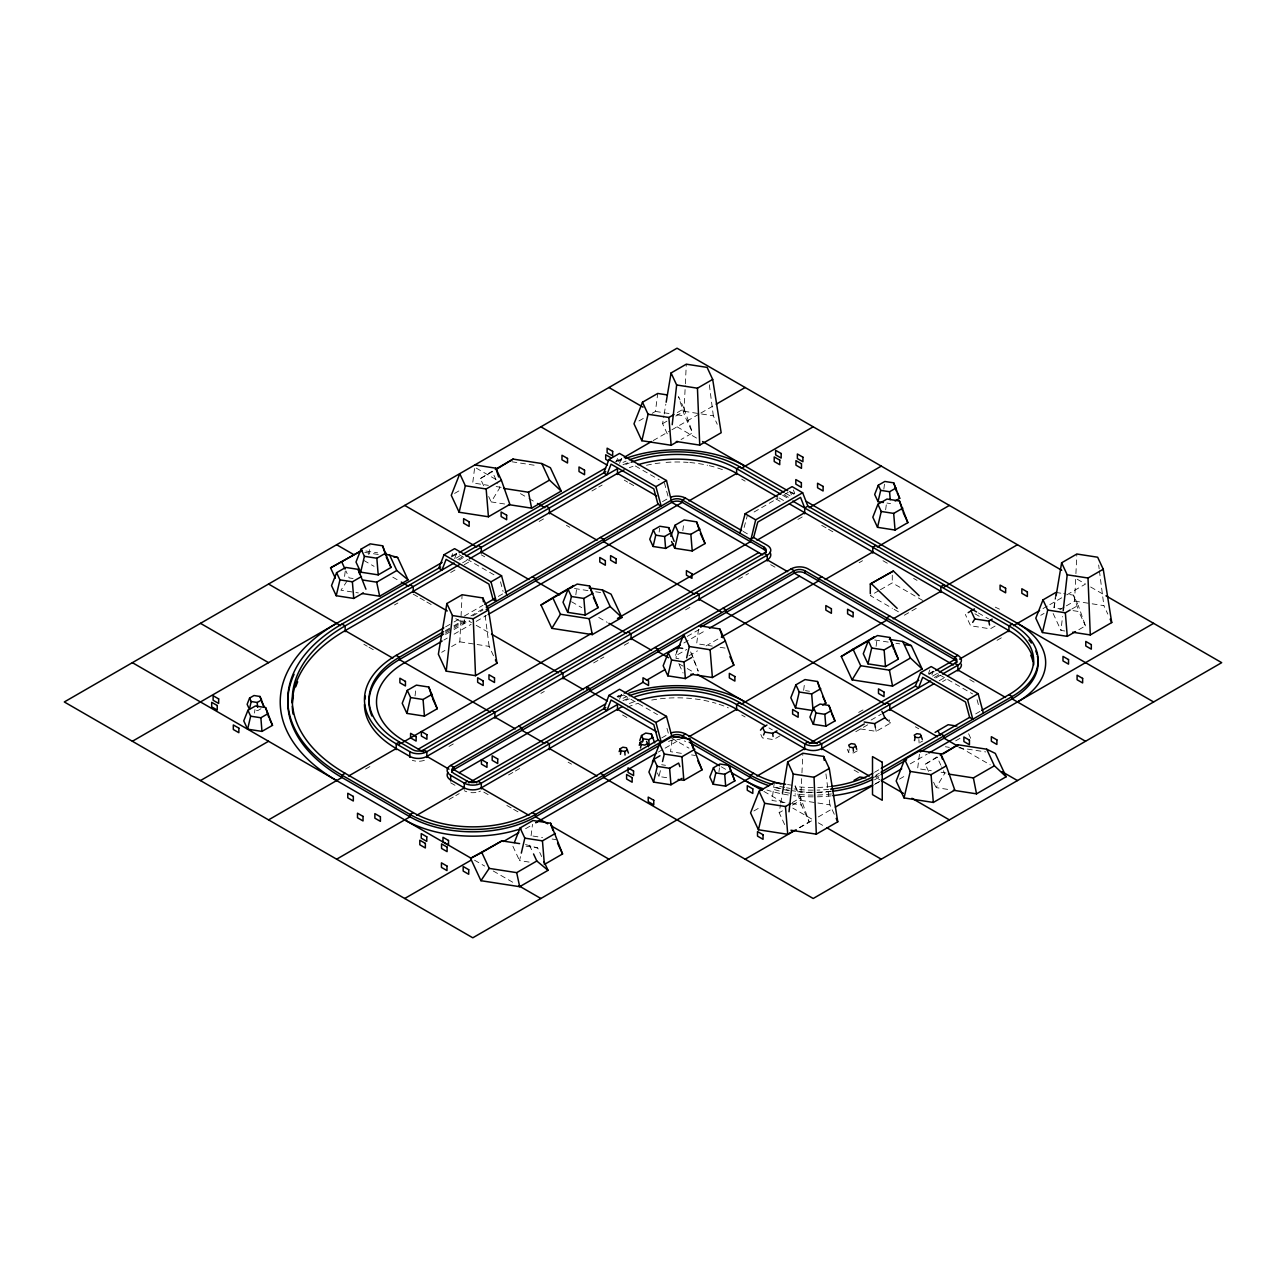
<?xml version="1.0" encoding="UTF-8"?>
<svg xmlns="http://www.w3.org/2000/svg" width="1286" height="1286" viewBox="0 0 1286 1286"><rect width="100%" height="100%" fill="white"/><g stroke="black" fill="none" stroke-linecap="round" stroke-linejoin="round"><path stroke-width="0.75" stroke-dasharray="5 3.75" d="M451.579 646.601L459.825 641.843L462.092 594.743M675.777 416.053L684.023 411.279L685.261 385.768M685.358 383.807L686.306 364.179M792.369 805.1L800.615 800.342L801.853 774.815M801.95 772.854L802.898 753.226M1066.335 605.867L1074.582 601.109L1075.819 575.598M1075.916 573.636L1076.864 554.009M1064.888 631.008L1060.982 630.413L1062.541 616.508M254.499 713.055L254.949 709.518M344.584 576.417L345.259 571.032M368.809 554.636L369.95 545.666M415.04 695.887L415.716 690.502M474.55 468.554L472.718 482.941L488.358 485.352M531.07 835.771L532.517 824.326M575.839 594.839L576.739 587.67M652.147 413.336L655.442 411.424L657.725 393.452M659.155 532.034L659.638 528.192M682.834 530.716L683.734 523.547M677.352 647.565L675.986 658.336L679.876 658.946M671.999 740.222L670.536 751.667L681.998 753.435M698.507 629.304L696.69 643.691L712.315 646.102M718.97 771.696L719.453 767.855M774.301 782.499L772.034 800.471L789.604 803.203M803.637 690.341L804.554 683.171M883.836 489.162L884.575 483.391M885.652 509.803L886.568 502.633M876.104 646.328L877.004 639.158M919.458 754.223L917.641 768.61L931.305 770.732M1055.645 594.341L1053.957 607.699L1061.609 608.873M667.289 433.816L662.579 423.673L663.881 415.876M664.203 413.915L665.843 404.174M784.653 824.567L779.171 812.72L780.473 804.923M780.795 802.978L782.435 793.221M1054.118 607.635L1055.742 597.894M857.215 750.847L853.566 752.969L848.583 752.197L849.29 748.838M529.093 862.086L519.544 860.607L520.862 854.981M666.662 777.676L659.027 776.503L661.213 767.131M744.112 527.517L747.23 515.959M451.322 557.031L452.624 553.671M454.617 558.59L456.691 553.285L494.322 575.019M616.251 461.803L617.553 458.459M619.547 463.362L621.62 458.057L615.592 461.545M619.547 699.214L621.62 693.91L617.087 696.514M928.556 673.269L929.858 669.926M931.884 674.748L933.266 671.212L938.394 674.169M677.368 650.684L675.23 656.069L686.788 649.398M504.659 503.999L491.188 501.91L499.772 487.796L497.457 482.829M947.653 789.379L936.095 787.595L944.68 773.465L941.593 766.842M347.107 580.983L340.935 590.226L358.376 592.926M483.681 485.754L480.353 478.569L492.072 471.223L496.685 481.173M928.588 771.423L925.261 764.238L936.98 756.891L940.838 765.186M454.569 493.422L461.176 489.612M480.353 478.569L493.502 470.965M638.949 420.956L643.884 418.095M677.32 412.581L684.104 408.675L678.526 396.667L684.747 415.957L692.591 432.868L681.05 439.539M662.579 423.673L667.53 420.811M452.174 555.89L456.691 553.285M452.367 556.533L457.478 553.575M617.473 461.208L622.569 458.25M653.208 440.568L670.231 430.746M671.935 429.765L699.166 414.044M700.87 413.047L714.486 405.186M455.983 558.22L459.391 556.259M457.687 559.603L462.799 556.645M459.182 560.069L462.574 558.092M462.574 562.818L467.686 559.86M394.497 604.95L397.904 602.989M450.663 572.527L457.478 568.589M464.278 564.667L471.094 560.728M539.172 521.425L545.987 517.486M591.946 490.963L597.042 488.005M598.746 487.024L602.153 485.063M260.978 708.731L257.875 710.531L254.483 710.001M445.567 626.877L452.367 622.954M454.071 621.974L459.182 619.016M464.278 616.074L483.006 605.272M498.325 596.415L503.598 593.376M662.499 501.636L667.016 499.032M445.342 630.687L452.158 626.764M453.862 625.784L462.365 620.865M470.885 615.946L484.5 608.085M445.567 631.603L452.367 627.664M454.071 626.684L464.278 620.784M472.798 615.881L483.006 609.982M445.342 633.05L452.158 629.127M453.862 628.131L467.477 620.27L471.464 622.585M445.567 634.432L452.367 630.494M454.071 629.513L469.39 620.672M443.863 640.058L447.271 638.081M454.071 634.159L471.094 624.337M476.206 621.379L486.413 615.48M441.677 652.323L444.972 650.411M754.062 512.021L778.014 498.196M784.862 494.242L788.286 492.265M365.562 769.06L372.377 765.122M797.883 519.464L804.698 515.525M448.959 746.459L454.071 743.501M540.876 693.395L544.283 691.434M593.634 662.933L598.746 659.975M600.449 658.995L603.857 657.033M624.273 645.234L631.088 641.312M685.551 609.869L692.366 605.931M738.309 579.407L748.532 573.508M687.254 636.393L700.87 628.533M683.847 643L705.982 630.22M617.473 697.044L622.569 694.102M688.958 655.78L697.462 650.861M705.982 645.942L719.597 638.081M448.959 799.522L454.071 796.564M455.774 795.584L459.182 793.623M859.161 562.689L862.568 560.728M508.533 774.96L513.644 772.002M515.348 771.021L520.444 768.08M878.756 590.692L870.3 595.579L892.42 608.342M880.444 589.711L892.275 582.88L924.618 601.559M661.727 737.923L668.527 734.001L666.453 726.301M525.556 828.731L532.372 824.792M658.319 752.069L663.431 749.127M665.119 748.147L679.699 739.739M904.331 615.222L917.866 607.41M780.023 735.849L773.513 739.611L762.389 737.891L759.399 731.477M995.107 626.057L990.3 628.838L970.608 625.784L965.336 614.419M858.63 712.412L863.742 709.47M928.749 673.816L933.266 671.212M928.942 674.443L934.054 671.501M1042.978 608.6L1048.09 605.658M1049.794 604.677L1065.113 595.836M1066.817 594.855L1085.529 584.037L1077.025 579.134M932.559 676.147L937.671 673.189M997.036 640.332L1002.132 637.374M1040.744 615.319L1044.055 613.422M934.263 677.513L939.375 674.571M935.758 677.979L940.854 675.037M1059.728 609.677L1064.679 606.831M871.072 720.047L881.296 714.148M939.166 680.728L945.966 676.806M855.753 731.718L867.664 724.838M942.558 681.596L945.966 679.635M1071.801 609.066L1078.247 605.336L1073.521 595.161L1063.731 593.65M860.43 728.921L876.184 731.364L890.587 723.037L889.092 719.79M753.885 810.952L760.476 807.142M1078.841 629.69L1085.448 625.864L1078.247 605.336M792.224 802.609L800.68 797.722L795.118 785.714L787.546 784.54M779.171 812.72L782.467 810.823M920.358 742.311L922.785 740.913M874.48 772.323L879.592 769.366M975.656 713.907L980.173 711.287M879.367 773.175L875.975 775.153L875.975 777.5L879.962 779.814M872.776 778.014L879.592 774.092M875.975 777.5L879.367 775.538M874.48 779.863L879.592 776.921M799.281 827.637L809.183 821.931L800.68 797.722M799.587 827.75L813.202 819.889L792.787 808.09M818.314 816.931L831.929 809.071M874.48 784.508L879.592 781.55M910.231 763.868L927.238 754.046M955.675 740.849L960.787 737.907M899.477 779.091L906.083 775.281M925.261 764.238L938.41 756.65M684.023 411.279L699.648 413.706M701.609 414.012L713.328 415.812L717.25 424.267M655.442 411.424L669.122 413.545M676.934 414.751L684.747 415.957M886.97 503.051L890.555 503.614M511.876 461.77L536.905 465.645M496.171 486.574L502.022 487.474M1055.886 592.428L1061.77 593.344M1074.582 601.109L1090.207 603.52M1092.168 603.825L1103.886 605.642L1107.809 614.097M1073.071 610.641L1078.793 611.541L1085.448 625.864M365.851 551.019L377.65 552.835M364.726 552.385L378.293 554.491M574.472 588.506L587.959 590.595M595.659 591.785L601.43 592.685M874.737 639.994L888.224 642.084M895.924 643.273L899.782 643.868M353.087 578.507L349.165 577.912L345.886 570.855M720.128 647.324L725.995 648.224M805.583 690.646L809.489 691.241M459.825 641.843L489.13 646.376L493.84 656.519M958.713 747.745L985.671 751.924M945.387 746.748L949.325 747.359M941.079 772.243L946.93 773.143M691.563 754.914L695.372 755.509M661.631 764.72L665.489 765.315M800.615 800.342L829.92 804.875L834.63 815.019M791.565 803.493L801.339 805.004L809.183 821.931M532.983 836.061L542.531 837.54M552.08 839.019L555.906 839.613M525.524 844.532L537.677 847.956L541.663 856.572M526.054 846.172L537.677 847.956M995.268 607.137L999.447 609.146M1090.641 586.995L1104.256 594.855M791.501 492.152L794.507 493.888M677.047 426.807L697.462 438.606M789.379 491.67L794.491 494.612M785.762 493.358L790.874 496.316M784.058 494.74L789.17 497.682M782.563 495.206L787.675 498.148M779.171 497.955L784.267 500.913M978.308 612.924L988.516 618.823M741.717 479.164L745.124 481.141M775.763 498.823L780.859 501.765M821.722 525.347L826.818 528.305M828.522 529.285L833.633 532.227M882.984 560.728L888.096 563.686M913.623 578.427L917.031 580.388M974.901 613.792L981.716 617.73M894.124 609.339L899.235 612.281M635.3 465.966L659.252 479.791M743.083 531.359L747.6 533.979M624.273 480.144L627.681 482.121M629.384 483.102L634.496 486.044M770.652 564.667L775.763 567.608M969.789 679.635L974.901 682.577M940.114 675.15L972.618 693.926M476.206 468.088L496.621 479.871M520.444 493.631L527.26 497.569M528.964 498.55L535.764 502.472M959.581 747.166L990.22 764.848M566.403 525.347L569.811 527.324M915.327 726.799L918.734 728.76M571.514 601.735L581.722 607.619M598.746 617.457L607.249 622.36M678.751 663.64L685.551 667.563M687.254 668.543L692.366 671.501M481.302 554.829L484.709 556.806M854.049 770.041L859.161 772.982M768.948 727.908L772.356 729.869M741.717 715.016L745.124 716.977M623.324 694.89L657.532 714.646M363.858 560.455L374.081 566.354M392.793 577.157L399.608 581.095M476.206 625.317L488.117 632.198M671.726 738.196L688.958 748.147M721.301 766.81L726.397 769.767M763.852 791.388L785.971 804.152M818.314 822.831L823.426 825.773M413.224 594.148L418.336 597.09M420.024 598.07L425.136 601.028M426.839 602.009L431.951 604.95M455.774 618.711L464.278 623.63L464.278 618.437M622.569 715.016L627.681 717.958M363.858 644.254L367.266 646.231M368.969 647.212L374.081 650.153M568.107 762.18L571.514 764.141M488.117 794.603L481.302 790.681A12.04 6.944 0 0 1 478.81 791.774M506.829 805.422L511.941 808.364M513.644 809.344L518.756 812.302M450.663 782.82L457.478 786.743M474.502 860.173L484.709 866.073M493.213 870.976L513.644 882.775M887.742 720.385L890.587 723.037M1053.138 613.486L1060.982 630.413M968.599 733.759L970.866 738.63M933.588 782.193L936.095 787.595M847.249 749.304L848.583 752.197M691.45 653.095L698.202 671.163L690.325 651.15M679.169 664.54L683.091 672.996M657.355 772.918L659.027 776.503M488.68 496.525L491.188 501.91M529.446 845.143L532.725 852.2M512.889 846.268L519.544 860.607M793.398 489.982L794.716 493.342M789.99 491.284L791.372 494.805M684.104 408.675L692.591 432.868M795.118 785.714L801.339 805.004M1073.521 595.161L1078.793 611.541M977.071 699.745L979.144 707.445M664.38 482.748L668.527 498.148M500.495 581.819L503.083 591.447M875.412 727.506L876.184 731.364M1098.662 564.972L1099.16 568.846M1099.401 570.775L1103.886 605.642M825.933 773.883L829.92 804.875M709.342 384.819L713.328 415.812M485.144 615.383L489.13 646.376M918.879 739.514L919.136 743.019M892.275 575.163L892.275 582.88M475.916 792.481A12.04 6.944 0 0 1 469.679 792.481M466.77 791.774A12.04 6.944 0 0 1 464.278 790.681M424.348 760.331A12.04 6.944 0 0 1 419.895 761.199L418.336 761.264A12.04 6.944 0 0 1 412.308 760.331M879.785 781.422A96.289 55.587 0 0 1 875.091 783.849M831.11 795.889A96.289 55.587 0 0 1 816.803 796.822M813.202 796.854A96.289 55.587 0 0 1 793.542 795.68M788.286 794.957A96.289 55.587 0 0 1 766.89 790.006M646.504 465.275A84.249 48.643 0 0 1 660.602 462.912M666.052 462.397A84.249 48.643 0 0 1 688.042 462.397M689.859 462.542A84.249 48.643 0 0 1 707.573 465.275M709.277 465.677A84.249 48.643 0 0 1 722.925 469.824M625.752 464.471A84.249 48.643 0 0 1 629.32 462.976M618.421 461.32A96.289 55.587 0 0 1 621.813 459.89M623.003 464.776A88.766 51.247 0 0 1 627.729 462.815M623.003 462.413A88.766 51.247 0 0 1 626.121 461.095M629.32 467.702A84.249 48.643 0 0 1 633.017 466.304M668.527 741.54A12.04 6.944 0 0 1 680.149 739.739M684.361 740.945A12.04 6.944 0 0 1 685.551 741.54M831.447 786.389A84.249 48.643 0 0 1 816.883 787.498M813.202 787.546A84.249 48.643 0 0 1 794.973 786.389M831.447 793.944A84.249 48.643 0 0 1 816.883 795.053M813.202 795.102A84.249 48.643 0 0 1 794.973 793.944M789.636 793.157A84.249 48.643 0 0 1 782.676 791.79M779.284 790.97A84.249 48.643 0 0 1 771.086 788.575M830.515 791.533A88.766 51.247 0 0 1 813.202 792.514M811.273 792.497A88.766 51.247 0 0 1 793.992 791.292M788.366 790.472A88.766 51.247 0 0 1 782.852 789.427M779.236 788.607A88.766 51.247 0 0 1 773.947 787.225M828.618 789.379A88.766 51.247 0 0 1 817.076 790.102M813.202 790.151A88.766 51.247 0 0 1 793.992 788.945M790.231 788.414A88.766 51.247 0 0 1 786.518 787.788M784.669 787.434A88.766 51.247 0 0 1 779.236 786.26M831.447 791.115A84.249 48.643 0 0 1 816.883 792.224M813.202 792.272A84.249 48.643 0 0 1 791.404 790.601M789.636 790.327A84.249 48.643 0 0 1 786.132 789.684M780.972 788.559A84.249 48.643 0 0 1 772.677 786.276M627.52 707.107A84.249 48.643 0 0 1 638.145 703.313M651.713 700.066A84.249 48.643 0 0 1 715.948 703.313M719.163 704.326A84.249 48.643 0 0 1 728.326 707.863M625.752 700.323A84.249 48.643 0 0 1 629.32 698.828M618.421 697.173A96.289 55.587 0 0 1 625.317 694.392M623.003 700.613A88.766 51.247 0 0 1 629.352 698.041M623.003 698.25A88.766 51.247 0 0 1 626.121 696.932M629.32 703.538A84.249 48.643 0 0 1 634.914 701.497"/><path stroke-width="1.5" d="M446.226 671.147L452.447 615.544L446.869 603.536L462.092 594.743L482.909 597.958L488.471 609.966L496.975 663.287L475.531 675.68L446.226 671.147L438.365 654.22L446.869 603.536M672.208 424.701L676.645 384.98L671.067 372.972L686.306 364.179L707.107 367.394L712.685 379.402L721.173 432.739L699.729 445.117L676.291 441.484M789.009 811.771L793.237 774.027L787.659 762.019L802.898 753.226L823.699 756.441L829.261 768.465L837.765 821.786L816.321 834.164L790.922 830.242M1063.2 610.545L1067.203 574.81L1061.625 562.802L1076.864 554.009L1097.665 557.224L1103.243 569.232L1111.731 622.553L1090.287 634.946L1072.701 632.23M666.164 402.213L671.067 372.972M782.435 793.221L787.659 762.019M1056.079 595.948L1061.625 562.802M620.415 754.319L621.138 750.863L620.157 748.757L622.826 747.214L626.475 747.777L628.452 753.082M640.492 748.002L641.216 744.53L640.235 742.424L642.92 740.881M642.389 742.038L643.064 738.791L641.537 735.496L645.717 733.084L651.407 733.968L654.687 742.874M914.491 740.575L915.198 737.216L914.25 735.158L916.854 733.663L920.39 734.21L922.303 739.354M249.58 698.073L251.204 701.545L249.404 709.213L247.137 704.326L249.58 698.073L254.001 695.533L260.013 696.465L264.08 706.946L261.814 702.06M247.619 729.178L250.657 716.189L247.925 710.29L255.4 705.982L265.591 707.557L272.503 725.336L261.974 731.396L247.619 729.178L243.761 720.883L247.925 710.29M363.359 592.878L353.746 598.44L336.225 595.723L339.938 579.873L336.611 572.688L345.709 567.431L358.151 569.36L365.931 589.213M360.691 572.157L364.404 556.308L361.077 549.138L370.175 543.865L382.617 545.794L391.04 567.464L378.213 574.874L360.691 572.157L355.997 562.046L361.077 549.138M406.906 713.409L410.62 697.559L407.292 690.389L416.391 685.133L428.833 687.045L437.256 708.715L424.428 716.125L406.906 713.409L402.213 703.297L407.292 690.389M459.134 512.246L465.339 485.77L459.777 473.746L451.273 495.319L459.134 512.246L488.423 516.779L509.883 504.385L501.379 480.192L495.801 468.184L475 464.953M567.705 612.361L571.434 596.511L568.09 589.326L563.011 602.25L567.705 612.361L585.226 615.078L598.054 607.667L589.647 585.998L577.205 584.069L541.02 604.999L551.855 628.356L592.299 634.609L621.894 617.521L611.059 594.164L602.475 589.969L589.084 587.895M521.312 853.116L524.817 838.134L520.091 827.959L532.999 820.516L550.633 823.233L562.561 853.952L544.38 864.449L542.451 840.867L555.359 833.424M677.738 441.452L671.147 445.261L641.843 440.728L648.064 414.253L642.486 402.245L657.725 393.452L667.177 394.915M673.253 543.994L665.618 548.415L653.095 546.47L655.747 535.153L653.368 530.025L659.879 526.263L668.768 527.646L674.169 541.39M674.7 548.238L678.413 532.388L675.086 525.218L684.184 519.946L696.626 521.875L705.049 543.544L692.222 550.955L674.7 548.238L671.565 541.502M693.395 673.944L685.374 678.574L667.852 675.857L671.581 660.007L668.238 652.838L677.352 647.565L682.673 648.401M682.078 778.351L670.954 784.781L653.561 782.097L657.259 766.376L653.947 759.254L659.975 755.766M686.644 657.853L689.312 646.52L683.734 634.496L678.076 648.883M662.531 761.521L664.299 754.03L659.573 743.855L672.482 736.412L690.1 739.129L702.027 769.848L683.847 780.345L678.124 779.445M713.167 784.219L715.82 772.886L713.441 767.758L719.935 764.013L728.824 765.379L734.836 780.859L725.674 786.148L713.167 784.219L709.808 776.985L713.441 767.758M794.33 830.499L787.739 834.309L758.435 829.775L764.656 803.3L759.078 791.292L774.301 782.499L785.65 784.251M820.773 688.685L811.675 693.942L813.025 710.579L795.52 707.863L799.233 692.013L795.905 684.827L805.004 679.571L817.446 681.5L825.853 703.169L822.654 705.017M813.299 724.259L815.951 712.942L813.572 707.814L820.082 704.053L828.972 705.435L834.984 720.916L825.821 726.204L813.299 724.259L809.939 717.041L813.572 707.814M883.402 502.505L878.033 501.669L880.685 490.352L878.306 485.224L884.816 481.462L893.706 482.845L899.702 498.325L895.12 500.961M877.518 527.324L881.248 511.474L877.904 504.305L887.018 499.048L899.461 500.961L907.868 522.63L895.04 530.041L877.518 527.324L872.824 517.213L877.904 504.305M867.97 663.849L871.683 647.999L868.355 640.814L863.276 653.738L867.97 663.849L885.491 666.566L898.319 659.155L889.912 637.486L877.47 635.557L841.285 656.487L852.12 679.844L892.564 686.097L922.158 669.009L911.324 645.652L902.74 641.457L889.349 639.383M904.042 797.915L910.263 771.439L904.685 759.431L919.908 750.638L940.709 753.853L946.287 765.861L954.791 790.07L933.331 802.448L904.042 797.915L896.181 781.004L904.685 759.431M1075.53 631.603L1067.267 636.361L1042.448 632.519L1047.704 610.062L1042.994 599.887L1055.886 592.428M739.884 533.208L745.124 513.757L792.08 486.638L802.641 492.731L807.881 506.137L1012.13 624.064A88.766 51.247 0 0 1 1012.13 696.53L1012.13 698.893L1085.529 741.266M617.473 618.437L750.445 541.663L755.686 519.849L802.641 492.731M750.445 539.3L753.628 537.468L757.775 522.068L800.551 497.377L804.698 507.986L804.698 513.805M619.161 751.651L620.157 748.757M639.785 740.575L641.537 735.496M639.255 745.317L640.235 742.424M444.04 554.748L438.799 568.139L441.982 569.987L446.129 559.378L488.905 584.069L493.052 599.469L496.235 601.318L490.995 581.851L444.04 554.748L454.601 548.64L501.556 575.758L506.797 595.209M608.969 459.52L603.713 472.926L606.912 474.775L611.059 464.166L653.818 488.857L657.966 504.257L661.165 506.089L655.924 486.638L608.969 459.52L619.514 453.428L666.486 480.546L671.726 502.36L486.204 609.468M608.969 695.372L603.713 708.763L606.912 710.611L611.059 700.002L653.818 724.693L657.966 740.093L661.165 741.926L655.924 722.475L608.969 695.372L619.514 689.264L666.486 716.382L671.726 735.833A7.523 4.34 0 0 1 682.368 735.833L685.551 734.001L753.628 773.304A84.249 48.643 0 0 0 780.972 783.849M920.615 672.658L915.375 686.065L918.558 687.914L922.705 677.304L965.481 701.995L969.628 717.395L972.811 719.228L967.57 699.777L920.615 672.658L931.177 666.566L978.132 693.684L983.372 713.135M336.611 572.688L331.531 585.612L336.225 595.723M642.486 402.245L633.998 423.801L641.843 440.728M514.336 842.603L520.091 827.959M653.368 530.025L649.751 539.252L653.095 546.47M670.729 536.278L675.086 525.218M668.238 652.838L663.158 665.746L667.852 675.857M652.372 762.164L659.573 743.855M653.947 759.254L648.916 772.066L653.561 782.097M795.905 684.827L790.81 697.751L795.52 707.863M878.306 485.224L874.673 494.451L878.033 501.669M759.078 791.292L750.574 812.865L758.435 829.775M1042.994 599.887L1035.793 618.18L1042.448 632.519M763.562 734.997L764.752 732.104L762.63 727.538L766.97 725.047M551.855 628.356L560.439 614.242L552.755 597.668L573.765 585.532L570.63 587.911M852.12 679.844L860.704 665.73L853.02 649.157L874.03 637.02L870.895 639.399M972.698 622.376L974.804 618.952L971.043 610.882L974.466 608.905M544.058 861.733L548.045 870.333L519.689 886.697L480.948 880.701L489.178 868.388L481.816 852.505L501.942 840.883L519.624 843.616M760.476 730.159L762.63 727.538M508.517 504.594L531.616 508.163L561.226 491.075L550.392 467.734L541.808 463.539L513.098 459.086L496.798 469.068M953.424 790.263L976.524 793.848L1006.134 776.76L995.3 753.403L986.716 749.208L958.006 744.771L943.345 753.805M541.02 604.999L552.755 597.668M841.285 656.487L853.02 649.157M968.197 612.65L971.043 610.882M935.083 732.393L948.168 724.709L956.913 726.06M495.303 469.358L513.098 459.086M330.566 567.865L361.929 550.408L330.566 567.865L335.357 578.186M465.339 485.77L486.156 488.985L501.379 480.192M364.404 556.308L376.846 558.237L385.945 552.98M339.938 579.873L352.38 581.802L361.495 576.546M676.645 384.98L697.446 388.195L712.685 379.402M503.598 488.391L528.482 492.233L549.492 480.112L561.226 491.075M362.909 580.034L376.669 582.156L396.795 570.534L408.032 579.841L379.675 596.222L362.25 593.521M648.064 414.253L668.865 417.468L673.944 414.542M132.378 741.266L442.159 562.416M459.182 552.594L605.561 468.088M624.273 457.269L651.504 441.548M716.189 404.206L745.124 387.504M547.691 823.812L535.555 816.803A88.766 51.247 0 0 1 410.025 816.803L341.947 777.5L341.947 775.153A185.039 106.834 0 0 1 341.947 624.064L440.664 567.062M462.799 554.282L605.77 471.737M454.071 563.011L345.146 625.896L341.947 624.064M465.982 556.131L617.473 468.667L617.473 474.486M292.292 702.381A180.538 104.23 0 0 1 345.146 630.622L459.182 564.779M469.39 558.88L617.473 473.393A84.249 48.643 0 0 1 624.031 469.985M251.204 701.545L257.216 702.477L261.621 699.938M490.995 581.851L501.556 575.758M655.924 486.638L666.486 480.546M250.657 716.189L260.865 717.765L268.324 713.457M396.201 749.642L396.201 743.822A108.313 62.532 0 0 1 396.201 655.378L443.863 627.873M484.709 604.275L494.917 598.392M505.141 592.492L658.319 504.048M443.654 631.667L399.399 657.226L396.201 655.378M486.204 607.105L671.726 499.997A7.523 4.34 0 0 1 682.368 499.997L685.551 498.148L741.717 530.588M443.654 634.03L399.399 659.589A103.812 59.928 0 0 0 371.863 715.948M452.447 615.544L473.248 618.759L488.471 609.966M784.058 492.377L739.804 466.834L736.621 468.667A84.249 48.643 0 0 0 631.153 462.269M200.471 780.57L268.549 741.266M442.159 641.039L404.704 662.66A96.289 55.587 0 0 0 404.704 741.266L422.322 751.426M488.117 614.499L682.368 502.36L764.061 549.524A7.523 4.34 0 0 1 766.263 552.594M741.138 468.425L813.202 426.807M688.958 500.913L736.621 473.393L777.467 496.975M655.747 535.153L664.637 536.535L671.147 532.774M678.413 532.388L690.855 534.317L699.97 529.06M571.434 596.511L583.86 598.44L592.975 593.184M410.62 697.559L423.062 699.488L432.16 694.231M560.439 614.242L589.149 618.679L610.175 606.542L621.894 617.521M659.814 745.076L535.555 816.803L535.555 814.456L532.372 812.607A84.249 48.643 0 0 1 413.224 812.607L345.146 773.304L341.947 775.153L410.025 814.456A88.766 51.247 0 0 0 535.555 814.456L671.726 735.833M804.698 507.986L807.881 506.137M268.549 819.889L341.947 777.5A185.039 106.834 0 0 1 294.06 674.314M400.718 743.565L591.946 633.178M809.215 507.729L881.296 466.111M348.538 776.053L396.201 748.532L409.816 756.393A12.04 6.944 0 0 0 418.336 758.435L419.895 758.37A12.04 6.944 0 0 0 426.839 756.393L767.244 559.86A12.04 6.944 0 0 0 770.668 555.857L770.78 554.957A12.04 6.944 0 0 0 769.864 552.289M757.036 540.216L804.698 512.696M418.336 749.127L758.74 552.594M767.244 560.969L767.244 555.15L764.061 553.301L423.641 749.834A7.523 4.34 0 0 1 413.015 749.834L399.399 741.974L396.201 743.822L409.816 751.683A12.04 6.944 0 0 0 418.336 753.725L419.895 753.66A12.04 6.944 0 0 0 426.839 751.683L767.244 555.15A12.04 6.944 0 0 0 770.668 551.147L770.78 550.231A12.04 6.944 0 0 0 767.244 545.328L753.628 537.468M880.685 490.352L889.574 491.734L896.085 487.973M617.473 710.338L617.473 704.519L481.302 783.126A12.04 6.944 0 0 1 464.278 783.126L450.663 775.265A12.04 6.944 0 0 1 447.142 770.362L447.239 769.446A12.04 6.944 0 0 1 450.663 765.443L791.083 568.91A12.04 6.944 0 0 1 798.011 566.933L799.587 566.869A12.04 6.944 0 0 1 808.106 568.91L957.877 655.378A12.04 6.944 0 0 1 957.877 665.216L957.877 671.019M881.248 511.474L893.69 513.403L902.788 508.147M683.638 636.988L453.862 769.639A7.523 4.34 0 0 0 451.724 772.147M700.661 627.15L794.266 573.106A7.523 4.34 0 0 1 804.907 573.106L954.694 659.589A7.523 4.34 0 0 1 956.897 662.66M459.182 772.709L680.439 644.961M709.374 628.259L799.587 576.176M413.224 812.607L410.025 814.456L410.025 816.803L336.627 859.193M481.302 788.945L481.302 783.126L478.119 781.293A7.523 4.34 0 0 1 467.477 781.293L464.278 783.126L464.278 788.945M821.722 576.771L818.523 578.604L818.523 580.967L721.301 637.1M875.975 545.441L872.776 547.289L872.776 553.109M468.811 782.885L605.561 703.924M624.273 693.122L643 682.303L648.546 685.502L648.546 680.953L643 677.754L643 682.303M646.408 680.342L665.119 669.54M877.293 547.032L949.373 505.43M416.632 815.356L464.278 787.852A12.04 6.944 0 0 0 481.302 787.852L528.964 815.356M825.114 579.52L872.776 551.999M671.581 660.007L684.007 661.936L691.595 657.548M478.119 781.293L605.77 707.589M689.312 646.52L710.113 649.735L725.336 640.942L719.774 628.934L698.957 625.703M481.302 787.852L617.473 709.229A84.249 48.643 0 0 1 622.328 706.641M870.3 593.65L870.3 583.989L893.368 571.016L919.152 595.691M870.3 583.989L893.368 571.016M690.904 674.202L712.396 677.529L733.84 665.135L725.336 640.942M655.924 722.475L666.486 716.382M621.138 750.863L624.787 751.426L627.455 749.883M643.064 738.791L648.771 739.675L652.934 737.264M646.569 741.443L647.533 743.549L644.865 745.092L641.216 744.53M532.372 812.607L658.319 739.884M480.948 880.701L470.58 858.341L501.942 840.883M915.536 685.968L818.523 741.974A7.523 4.34 0 0 1 807.881 741.974L739.804 702.67L736.621 704.519A84.249 48.643 0 0 0 634.914 696.787M889.799 616.074L886.601 617.923L886.601 620.27L741.138 704.262M944.053 584.744L940.854 586.593L940.854 592.412M404.704 898.496L471.094 860.173M503.437 841.494L518.756 832.653M535.764 822.831L656.616 753.066M944.053 587.107L1017.451 544.734M688.958 736.749L736.621 709.229L765.556 725.931M893.207 618.823L940.854 591.319M664.299 754.03L681.918 756.763L694.826 749.304M657.259 766.376L669.604 768.289L678.638 763.064L679.892 766.665M871.683 647.999L884.125 649.928L893.24 644.672M489.178 868.388L516.683 872.647L536.809 861.009L548.045 870.333M764.752 732.104L772.645 733.325L776.985 730.818M860.704 665.73L889.414 670.167L910.44 658.03L922.158 669.009M815.951 712.942L824.84 714.309L831.351 710.563M974.804 618.952L988.773 621.106L992.181 619.145M715.82 772.886L724.709 774.268L731.204 770.507M1067.203 574.81L1088.004 578.025L1103.243 569.232M753.628 773.304L750.445 775.153L682.368 735.833L682.368 738.196A7.523 4.34 0 0 0 673.285 737.505M807.881 741.974L804.698 743.822L736.621 704.519L736.621 710.338M957.877 655.378L954.694 657.226L804.907 570.743A7.523 4.34 0 0 0 794.266 570.743L453.862 767.276L450.663 765.443M1012.13 624.064L1008.947 625.896L792.787 501.106M809.215 743.565L918.734 680.342M935.758 670.52L954.694 659.589L954.694 657.226A7.523 4.34 0 0 1 954.694 663.367L957.877 665.216L942.558 674.057M1013.464 625.655L1039.586 610.577M757.036 776.053L804.698 748.532A12.04 6.944 0 0 0 821.722 748.532L869.368 776.053M959.581 659.123L1008.947 630.622A84.249 48.643 0 0 1 1033.622 665.007M939.375 672.208L954.694 663.367M930.646 680.937L821.722 743.822A12.04 6.944 0 0 1 804.698 743.822L804.698 749.642M821.722 748.532L864.272 723.97M882.984 713.167L934.054 683.686M947.669 675.825L957.877 669.926A12.04 6.944 0 0 0 961.301 664.106M1047.704 610.062L1065.338 612.795L1070.177 609.998M864.16 722.009L874.657 723.632L884.881 717.733L887.742 720.385M853.181 747.696L855.769 746.201L854.82 744.16L851.284 743.613L848.696 745.108L849.644 747.15L853.181 747.696L853.438 751.217M793.237 774.027L814.038 777.258L829.261 768.465M967.57 699.777L978.132 693.684M764.656 803.3L785.457 806.515L790.536 803.589M921.339 736.251L918.751 737.762L915.198 737.216M854.065 780.329L859.852 777.001L865.767 777.917M881.296 768.385L969.789 717.283M981.716 710.419L1008.947 694.681L1012.13 696.53L881.071 772.195M881.071 774.558L906.614 759.817M920.229 751.956L1012.13 698.893A88.766 51.247 0 0 0 1037.368 655.973M745.124 859.193L796.179 829.711M835.337 807.11L872.776 785.489M901.711 768.787L881.296 780.57L903.415 793.349M928.942 753.066L1153.622 623.34M940.211 755.027L958.006 744.771M910.263 771.439L931.064 774.654L946.287 765.861M948.505 774.059L973.389 777.917L994.399 765.781L1006.134 776.76M470.58 858.341L481.816 852.505M385.495 554.057L397.647 557.481L408.032 579.841M393.773 556.886L397.647 557.481M905.553 644.768L911.324 645.652M799.233 692.013L811.675 693.942M524.817 838.134L542.451 840.867M1061.706 570.277L677.047 348.201L64.3 701.963L472.798 937.799L750.445 777.5A88.766 51.247 0 0 0 768.819 785.65M1105.96 595.836L1221.7 662.66L813.202 898.496L603.632 777.5L603.632 775.153L600.449 773.304M608.953 387.504L643 407.164M702.574 441.548L787.675 490.689M806.402 501.492L1153.622 701.963M780.859 494.226L736.621 468.667L736.621 474.486M789.379 503.855L976.604 611.943M990.22 619.804L1008.947 630.622M745.124 513.757L755.686 519.849M611.252 457.961L605.706 454.762L605.706 459.311L608.471 460.918M764.061 553.301A7.523 4.34 0 0 0 764.061 547.161L682.368 499.997L682.368 502.36A7.523 4.34 0 0 0 671.726 502.36L762.727 554.893M791.083 568.91L794.266 570.743L794.266 573.106L953.36 664.958M540.876 426.807L607.249 465.13M617.473 473.393L656.616 495.994M767.244 559.86L787.675 571.659M957.877 669.926L1005.539 697.446M546.196 506.137L549.379 507.986L549.379 513.805M600.449 537.468L603.632 539.3L603.632 541.663L694.649 594.196M695.983 592.621L699.166 594.453L699.166 600.273M722.989 608.214L726.188 610.062L726.188 612.409L885.282 704.262M886.601 702.67L889.799 704.519L889.799 710.338M940.854 734.001L944.053 735.833L944.053 738.196L957.877 746.185M537.468 503.453L544.862 507.729M1002.132 771.729L1017.451 780.57M549.379 512.696L597.042 540.216M699.166 599.18L721.301 611.943M889.799 709.229L937.462 736.749M478.119 545.441L481.302 547.289L481.302 553.109M532.372 576.771L535.555 578.604L535.555 580.967L559.603 594.855M627.889 631.924L631.088 633.757L631.088 639.576M654.912 647.517L658.11 649.366L658.11 651.729L668.527 657.741M818.523 741.974L821.722 743.822L821.722 749.642M404.704 505.43L476.785 547.032M608.953 623.34L626.571 633.516M697.462 674.443L817.189 743.565M911.919 798.268L949.373 819.889M481.302 551.999L528.964 579.52M631.088 638.483L651.504 650.266M775.763 731.83L804.698 748.532M689.167 742.135L750.445 777.5L750.445 775.153A88.766 51.247 0 0 0 772.211 784.364M410.025 584.744L413.224 586.593L413.224 592.412M559.812 671.228L563.011 673.076L563.011 678.879M336.627 544.734L353.65 554.555M401.312 582.076L408.707 586.336M491.509 634.159L558.478 672.819M607.249 700.983L590.017 691.032L590.017 688.669L586.834 686.82L586.834 689.183M695.758 752.069L719.597 765.829M731.509 772.709L762.148 790.408M826.818 827.75L881.296 859.193M413.224 591.319L447.271 610.963M563.011 677.786L583.426 689.585M617.473 709.229L656.616 731.83M491.734 710.531L494.917 712.38L494.917 718.199M518.756 726.14L521.939 727.972L521.939 730.335L544.862 743.565M546.196 741.974L549.379 743.822L549.379 749.642M268.549 584.037L340.613 625.655M490.4 712.122L399.399 659.589L399.399 657.226A103.812 59.928 0 0 0 399.399 741.974L399.399 744.337M345.146 630.622L392.793 658.127M494.917 717.09L515.348 728.889M549.379 748.532L597.042 776.053M200.471 623.34L268.549 662.66M476.785 782.885L453.862 769.639L453.862 767.276A7.523 4.34 0 0 0 453.862 773.433L467.477 781.293M551.083 825.773L608.953 859.193M426.839 756.393L448.959 769.173M464.278 787.852L450.663 779.991A12.04 6.944 0 0 1 447.142 775.072L447.239 774.172A12.04 6.944 0 0 1 448.058 772.42M132.378 662.66L471.094 858.212M518.756 885.716L540.876 898.496M871.378 583.715L897.178 608.374M1110.156 619.177L1111.731 622.553M897.194 492.908L899.702 498.325M903.174 512.519L907.868 522.63M986.716 749.208L994.399 765.781M902.74 641.457L910.44 658.03M937.944 730.625L940.195 735.463M894.413 650.732L898.319 659.155M881.891 711.271L884.881 717.733M831.624 713.682L834.984 720.916M822.735 696.417L825.853 703.169M836.189 818.41L837.765 821.786M700.356 533.433L705.049 543.544M729.918 656.68L733.84 665.135M734.836 780.859L728.824 765.379M697.864 760.878L702.027 769.848M602.475 589.969L610.175 606.542M541.808 463.539L549.492 480.112M593.36 597.556L598.054 607.667M495.399 659.911L496.975 663.287M557.561 843.198L562.561 853.952M533.545 853.952L536.809 861.009M389.433 554.652L396.795 570.534M386.33 557.352L391.04 567.464M432.562 698.603L437.256 708.715M341.787 562.03L345.066 569.087M269.417 718.697L272.503 725.336M940.709 753.853L942.413 759.11M719.774 628.934L722.603 637.695M495.801 468.184L498.63 476.945M893.706 482.845L896.358 491.091M899.461 500.961L902.643 510.863M889.912 637.486L893.625 649.044M828.972 705.435L831.094 712.026M817.446 681.5L820.098 689.746M696.626 521.875L699.295 530.137M668.768 527.646L669.829 530.941M690.1 739.129L693.025 748.227M589.647 585.998L591.769 592.605M550.633 823.233L552.98 830.515M428.833 687.045L432.016 696.948M382.617 545.794L385.8 555.697M358.151 569.36L359.742 574.312M265.591 707.557L268.645 717.041M260.013 696.465L261.219 700.195M855.769 746.201L856.733 749.304M647.533 743.549L648.53 746.748M651.407 733.968L652.259 737.039M516.683 872.647L519.689 886.697M376.669 582.156L379.675 596.222M988.773 621.106L989.545 624.98M874.657 723.632L875.412 727.506M973.389 777.917L976.524 793.848M889.414 670.167L892.564 686.097M589.149 618.679L592.299 634.609M528.482 492.233L531.616 508.163M772.645 733.325L773.079 736.476M823.699 756.441L824.197 760.315M482.909 597.958L483.407 601.832M1065.338 612.795L1067.267 636.361M931.064 774.654L933.331 802.448M893.69 513.403L895.04 530.041M889.574 491.734L890.217 499.659M884.125 649.928L885.491 666.566M824.84 714.309L825.821 726.204M785.457 806.515L787.739 834.309M724.709 774.268L725.674 786.148M710.113 649.735L712.396 677.529M690.855 534.317L692.222 550.955M668.865 417.468L671.147 445.261M684.007 661.936L685.374 678.574M664.637 536.535L665.618 548.415M681.918 756.763L683.847 780.345M669.604 768.289L670.954 784.781M583.86 598.44L585.226 615.078M486.156 488.985L488.423 516.779M423.062 699.488L424.428 716.125M376.846 558.237L378.213 574.874M352.38 581.802L353.746 598.44M260.865 717.765L261.974 731.396M257.216 702.477L257.618 707.316M648.771 739.675L649.141 744.755M624.787 751.426L625.044 755.043M1088.004 578.025L1090.287 634.946M814.038 777.258L816.321 834.164M697.446 388.195L699.729 445.117M473.248 618.759L475.531 675.68M1008.947 631.715L1008.947 625.896A84.249 48.643 0 0 1 1008.947 694.681M804.907 570.743L804.907 573.106M764.061 547.161L764.061 549.524M450.663 775.265L450.663 780.923M426.839 757.502L426.839 751.683L423.641 749.834L423.641 752.197M409.816 751.683L409.816 757.341M345.146 631.715L345.146 625.896A180.538 104.23 0 0 0 345.146 773.304M292.388 703.249A180.538 104.23 0 0 1 293.401 695.469M295.732 686.82A180.538 104.23 0 0 1 297.677 681.821M336.627 780.57A192.562 111.175 0 0 1 336.627 623.34M396.201 748.532A108.313 62.532 0 0 1 364.468 704.326M364.806 699.407A108.313 62.532 0 0 1 365.401 696.16M293.047 714.051A180.538 104.23 0 0 1 292.292 706.271M540.876 819.889A96.289 55.587 0 0 1 536.278 822.365M520.943 828.714A96.289 55.587 0 0 1 404.704 819.889M625.317 458.539A96.289 55.587 0 0 1 745.124 466.111M1017.451 623.34A96.289 55.587 0 0 1 1017.451 701.963M871.812 785.376A96.289 55.587 0 0 1 832.878 795.68M763.257 788.784A96.289 55.587 0 0 1 745.124 780.57M628.902 693.122A96.289 55.587 0 0 1 745.124 701.963M638.145 464.648A84.249 48.643 0 0 1 736.621 473.393M671.019 497.055A12.04 6.944 0 0 1 685.551 498.148M629.352 459.841A88.766 51.247 0 0 1 739.804 466.834M1030.745 655.249A84.249 48.643 0 0 1 1032.899 661.486M1028.977 639.994A88.766 51.247 0 0 1 1031.372 643.048M1035.809 651.021A88.766 51.247 0 0 1 1036.95 654.301M638.145 700.484A84.249 48.643 0 0 1 736.621 709.229M872.776 773.304A84.249 48.643 0 0 1 831.447 786.389M872.599 779.348A88.766 51.247 0 0 1 832.412 791.292M872.599 776.985A88.766 51.247 0 0 1 830.515 789.17M671.019 732.891A12.04 6.944 0 0 1 685.551 734.001M629.352 695.694A88.766 51.247 0 0 1 739.804 702.67M802.914 457.205L797.368 453.99L797.368 458.555L802.914 461.754L802.914 457.205M1027.369 591.946L1021.84 588.747L1021.84 593.296L1027.369 596.495L1027.369 591.946M801.483 463.812L795.954 460.613L795.954 465.162L801.483 468.361L801.483 463.812M781.165 453.524L775.635 450.325L775.635 454.874L781.165 458.089L781.165 453.524M1005.636 588.281L1000.09 585.082L1000.09 589.631L1005.636 592.83L1005.636 588.281M779.75 460.131L774.204 456.932L774.204 461.497L779.75 464.696L779.75 460.131M823.104 486.43L817.558 483.231L817.558 487.78L823.104 490.995L823.104 486.43M1091.316 644.624L1085.786 641.425L1085.786 645.974L1091.316 649.173L1091.316 644.624M801.371 482.764L795.825 479.565L795.825 484.115L801.371 487.314L801.371 482.764M1068.537 659.589L1062.992 656.39L1062.992 660.94L1068.537 664.139L1068.537 659.589M1082.635 678.397L1077.089 675.198L1077.089 679.747L1082.635 682.946L1082.635 678.397M612.666 451.354L607.121 448.155L607.121 452.704L612.666 455.903L612.666 451.354M853.132 612.425L847.587 609.226L847.587 613.776L853.132 616.975L853.132 612.425M831.399 608.76L825.853 605.561L825.853 610.111L831.399 613.309L831.399 608.76M567.528 458.443L561.982 455.244L561.982 459.809L567.528 463.008L567.528 458.443M584.551 470.178L579.005 466.979L579.005 471.528L584.551 474.727L584.551 470.178M996.891 739.9L991.345 736.701L991.345 741.25L996.891 744.449L996.891 739.9M691.948 573.797L686.419 570.598L686.419 575.147L691.948 578.346L691.948 573.797M969.435 740.173L963.889 736.974L963.889 741.524L969.435 744.739L969.435 740.173M884.029 692.077L878.483 688.878L878.483 693.427L884.029 696.626L884.029 692.077M616.123 558.831L610.577 555.632L610.577 560.182L616.123 563.381L616.123 558.831M605.336 560.664L599.79 557.465L599.79 562.014L605.336 565.213L605.336 560.664M506.652 515.188L501.122 511.989L501.122 516.538L506.652 519.753L506.652 515.188M469.149 521.827L463.603 518.628L463.603 523.177L469.149 526.376L469.149 521.827M798.156 712.685L792.61 709.486L792.61 714.035L798.156 717.234L798.156 712.685M734.885 676.549L729.339 673.35L729.339 677.899L734.885 681.098L734.885 676.549M882.244 762.228L872.503 756.602L872.503 794.652L882.244 800.278L882.244 762.228M752.808 788.897L747.262 785.698L747.262 790.247L752.808 793.446L752.808 788.897M494.515 677.947L488.969 674.748L488.969 679.297L494.515 682.496L494.515 677.947M763.048 834.759L757.502 831.56L757.502 836.109L763.048 839.308L763.048 834.759M483.182 680.953L477.653 677.754L477.653 682.303L483.182 685.502L483.182 680.953M633.564 771.053L628.034 767.855L628.034 772.404L633.564 775.603L633.564 771.053M632.149 777.66L626.603 774.461L626.603 779.011L632.149 782.21L632.149 777.66M653.77 800.294L648.224 797.095L648.224 801.644L653.77 804.843L653.77 800.294M405.444 681.419L399.898 678.22L399.898 682.77L405.444 685.968L405.444 681.419M497.714 758.981L492.184 755.782L492.184 760.331L497.714 763.53L497.714 758.981M486.976 762.775L481.43 759.576L481.43 764.125L486.976 767.324L486.976 762.775M426.92 734.692L421.374 731.493L421.374 736.042L426.92 739.241L426.92 734.692M416.134 736.524L410.588 733.325L410.588 737.875L416.134 741.074L416.134 736.524M218.652 698.909L213.122 695.71L213.122 700.259L218.652 703.458L218.652 698.909M217.238 705.516L211.692 702.317L211.692 706.866L217.238 710.065L217.238 705.516M448.509 840.481L442.979 837.282L442.979 841.832L448.509 845.031L448.509 840.481M447.094 847.088L441.548 843.889L441.548 848.438L447.094 851.637L447.094 847.088M238.858 728.149L233.313 724.95L233.313 729.5L238.858 732.698L238.858 728.149M426.775 836.816L421.229 833.601L421.229 838.167L426.775 841.365L426.775 836.816M353.329 796.452L347.783 793.253L347.783 797.802L353.329 801.001L353.329 796.452M380.415 816.819L374.869 813.62L374.869 818.169L380.415 821.368L380.415 816.819M425.361 843.423L419.815 840.208L419.815 844.773L425.361 847.972L425.361 843.423M468.715 869.706L463.169 866.507L463.169 871.072L468.715 874.271L468.715 869.706M363.038 816.401L357.492 813.186L357.492 817.751L363.038 820.95L363.038 816.401M446.981 866.041L441.436 862.842L441.436 867.391L446.981 870.59L446.981 866.041"/></g></svg>
